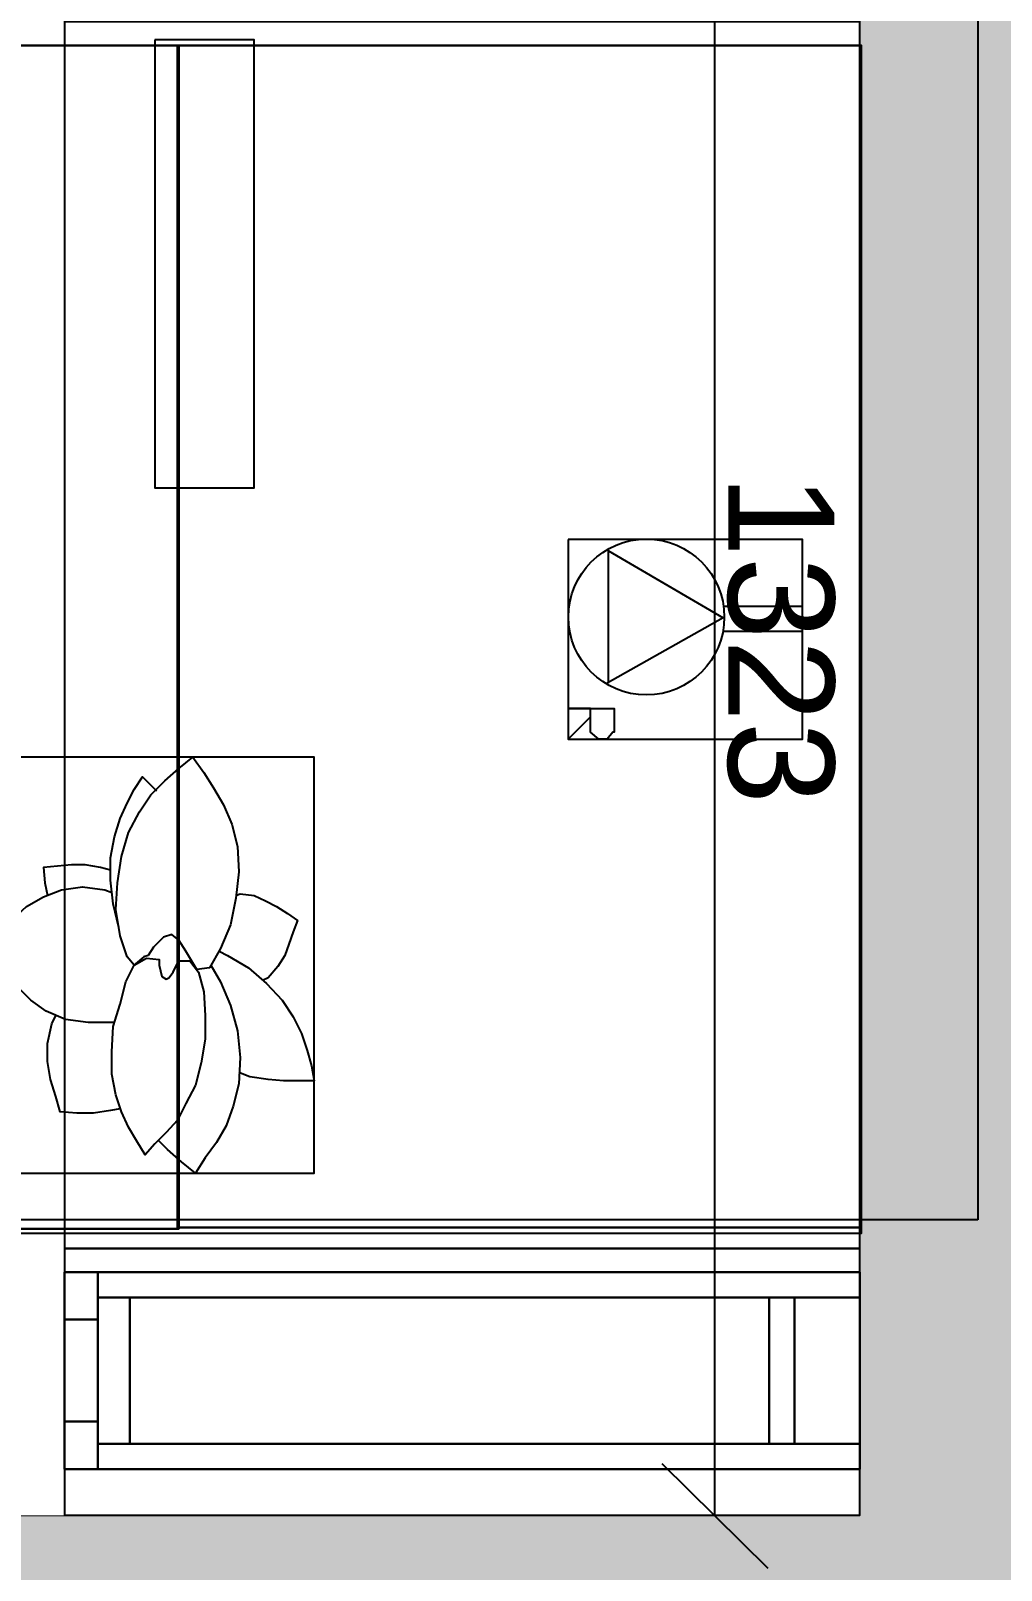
# Model space of a CAD drawing. Header units: millimetres. Extents: x -5841 to 140562, y 1006 to 102310.
# Drawn here: x 102859 to 103595, y 14253 to 15420 of the extents above; entities that cross this region are included whole.
import ezdxf

# ---------------------------------------------------------------- set-up
doc = ezdxf.new("R2010")
doc.units = ezdxf.units.MM
doc.header["$LTSCALE"] = 10
for name, color, linetype in [('PDF18_0', 7, 'Continuous'), ('PDF18_1-Dim-01', 7, 'Continuous'), ('PDF18_1-EeAa_3D-01', 7, 'Continuous'), ('PDF18_1-Electrical_App-01', 7, 'Continuous'), ('PDF18_2d', 1, 'Continuous'), ('PDF18_Text', 7, 'Continuous')]:
    doc.layers.add(name, color=color, linetype=linetype)
for name, color, linetype, true_color in [('PDF18_1-Base-01', 31, 'Continuous', 0xddc16e), ('PDF18_1-Cab-01', 251, 'Continuous', 0x545454), ('PDF18_1-Cab_2D-01', 251, 'Continuous', 0x545454), ('PDF18_1-Cab_Back-01', 31, 'Continuous', 0xddc16e), ('PDF18_1-Cab_Frame-01', 31, 'Continuous', 0xddc16e), ('PDF18_1-Cab_Front-01', 31, 'Continuous', 0xddc16e), ('PDF18_1-Cab_IComp-01', 31, 'Continuous', 0xddc16e), ('PDF18_1-Cab_Inside-01', 31, 'Continuous', 0xddc16e), ('PDF18_1-Cab_Outside-01', 31, 'Continuous', 0xddc16e), ('PDF18_F-2DFurniture-01', 251, 'Continuous', 0x545454), ('PDF18_F-Furniture-01', 11, 'Continuous', 0xdd6e8a), ('PDF18_KD - WALL - LOADBEARING', 253, 'Continuous', 0xc0ab87)]:
    doc.layers.add(name, color=color, linetype=linetype, true_color=true_color)
doc.styles.add('PDF ArialMT', font='arial.ttf')
picture_1 = doc.add_image_def('image2.png', size_in_pixel=(2281, 605))

msp = doc.modelspace()

# ---------------------------------------------------------------- linework, layer by layer
at = {"layer": 'PDF18_0', "lineweight": 0}
msp.add_lwpolyline([(103488.1, 14517.6), (103488.1, 15799.2), (103488.1, 14294.3), (102488, 14293.3)], dxfattribs=at)
at = {"layer": 'PDF18_1-Base-01', "lineweight": 25}
msp.add_lwpolyline([(102934.6, 14459.4), (102934.6, 14348.3), (103419.3, 14348.3), (103419.3, 14459.4)], close=True, dxfattribs=at)
msp.add_lwpolyline([(102934.6, 14459.4), (102934.6, 14348.3), (103419.3, 14348.3), (103419.3, 14459.4)], close=True, dxfattribs=at)
msp.add_lwpolyline([(102934.6, 14459.4), (102934.6, 14348.3), (103419.3, 14348.3), (103419.3, 14459.4)], close=True, dxfattribs=at)
msp.add_lwpolyline([(102934.6, 14459.4), (102934.6, 14348.3), (103419.3, 14348.3), (103419.3, 14459.4)], close=True, dxfattribs=at)
at = {"layer": 'PDF18_1-Cab-01', "lineweight": 25}
for points in [[(102884.9, 15599.2), (102884.9, 14329.2), (103488.1, 14329.2), (103488.1, 15599.2)], [(102884.9, 15426.7), (102884.9, 14496.5), (103488.1, 14496.5), (103488.1, 15426.7)], [(102884.9, 14496.5), (102884.9, 14478.5), (103488.1, 14478.5), (103488.1, 14496.5)], [(102884.9, 14478.5), (102884.9, 14329.2), (103488.1, 14329.2), (103488.1, 14478.5)], [(102884.9, 14329.2), (102884.9, 14294.3), (103488.1, 14294.3), (103488.1, 14329.2)]]:
    msp.add_lwpolyline(points, close=True, dxfattribs=at)
at = {"layer": 'PDF18_1-Cab_2D-01', "lineweight": 25}
for points in [[(103488.1, 15599.2), (102884.9, 15599.2), (102884.9, 14329.2), (103488.1, 14329.2)], [(103488.1, 15426.7), (102884.9, 15426.7), (102884.9, 14496.5), (103488.1, 14496.5)], [(103488.1, 14496.5), (102884.9, 14496.5), (102884.9, 14478.5), (103488.1, 14478.5)], [(103488.1, 14478.5), (102884.9, 14478.5), (102884.9, 14329.2), (103488.1, 14329.2)], [(103488.1, 14329.2), (102884.9, 14329.2), (102884.9, 14294.3), (103488.1, 14294.3)]]:
    msp.add_lwpolyline(points, close=True, dxfattribs=at)
at = {"layer": 'PDF18_1-Cab_Back-01', "lineweight": 25}
msp.add_lwpolyline([(103438.4, 14348.3), (103419.3, 14348.3), (103419.3, 14459.4), (103438.4, 14459.4), (103438.4, 14348.3), (103438.4, 14459.4), (103419.3, 14459.4), (103438.4, 14459.4), (103419.3, 14459.4), (103419.3, 14348.3), (103438.4, 14348.3), (103419.3, 14348.3), (103438.4, 14348.3), (103419.3, 14348.3), (103419.3, 14459.4), (103438.4, 14459.4), (103438.4, 14348.3), (103438.4, 14459.4), (103419.3, 14459.4), (103419.3, 14348.3), (103438.4, 14348.3), (103438.4, 14459.4), (103419.3, 14459.4), (103438.4, 14459.4), (103438.4, 14348.3), (103438.4, 14459.4)], dxfattribs=at)
at = {"layer": 'PDF18_1-Cab_Frame-01', "lineweight": 25}
for points in [[(102884.9, 14478.5), (102910.3, 14478.5), (102910.3, 14442.5), (102884.9, 14442.5)], [(102884.9, 14478.5), (102910.3, 14478.5), (102910.3, 14442.5), (102884.9, 14442.5), (102884.9, 14478.5), (102884.9, 14442.5), (102910.3, 14442.5), (102910.3, 14478.5), (102884.9, 14478.5), (102910.3, 14478.5)], [(102884.9, 14442.5), (102910.3, 14442.5), (102910.3, 14365.2), (102884.9, 14365.2)], [(102884.9, 14442.5), (102884.9, 14365.2), (102884.9, 14442.5), (102910.3, 14442.5), (102910.3, 14365.2), (102884.9, 14365.2)], [(102884.9, 14442.5), (102884.9, 14365.2), (102884.9, 14442.5), (102910.3, 14442.5), (102910.3, 14365.2), (102884.9, 14365.2), (102884.9, 14442.5), (102884.9, 14365.2), (102910.3, 14365.2), (102910.3, 14442.5), (102884.9, 14442.5), (102910.3, 14442.5)], [(102884.9, 14442.5), (102884.9, 14365.2), (102884.9, 14442.5), (102910.3, 14442.5), (102910.3, 14365.2), (102884.9, 14365.2), (102884.9, 14442.5), (102884.9, 14365.2), (102910.3, 14365.2), (102910.3, 14442.5), (102884.9, 14442.5), (102910.3, 14442.5)], [(102884.9, 14365.2), (102910.3, 14365.2), (102910.3, 14329.2), (102884.9, 14329.2)], [(102884.9, 14365.2), (102910.3, 14365.2), (102910.3, 14329.2), (102884.9, 14329.2), (102884.9, 14365.2), (102884.9, 14329.2), (102910.3, 14329.2), (102910.3, 14365.2), (102884.9, 14365.2), (102910.3, 14365.2)]]:
    msp.add_lwpolyline(points, close=True, dxfattribs=at)
for points in [[(102884.9, 14329.2), (102910.3, 14329.2), (102884.9, 14329.2), (102910.3, 14329.2), (102910.3, 14365.2), (102884.9, 14365.2), (102910.3, 14365.2), (102884.9, 14365.2), (102910.3, 14365.2), (102910.3, 14442.5), (102884.9, 14442.5), (102910.3, 14442.5), (102884.9, 14442.5), (102910.3, 14442.5), (102910.3, 14478.5), (102884.9, 14478.5)], [(102884.9, 14478.5), (102884.9, 14442.5), (102884.9, 14478.5)], [(102884.9, 14478.5), (102884.9, 14442.5), (102884.9, 14478.5)], [(102910.3, 14478.5), (102910.3, 14442.5), (102910.3, 14365.2), (102910.3, 14329.2)], [(102910.3, 14478.5), (102910.3, 14442.5), (102910.3, 14478.5)], [(102884.9, 14442.5), (102910.3, 14442.5), (102884.9, 14442.5)], [(102884.9, 14365.2), (102910.3, 14365.2), (102884.9, 14365.2), (102910.3, 14365.2), (102910.3, 14442.5), (102884.9, 14442.5)], [(102884.9, 14442.5), (102884.9, 14365.2), (102884.9, 14442.5)], [(102910.3, 14442.5), (102910.3, 14365.2)], [(102910.3, 14442.5), (102910.3, 14365.2), (102910.3, 14442.5)], [(102910.3, 14442.5), (102910.3, 14365.2), (102910.3, 14442.5)], [(102884.9, 14365.2), (102884.9, 14329.2), (102884.9, 14365.2)], [(102884.9, 14365.2), (102884.9, 14329.2), (102884.9, 14365.2)], [(102884.9, 14365.2), (102910.3, 14365.2), (102884.9, 14365.2)], [(102884.9, 14365.2), (102910.3, 14365.2), (102884.9, 14365.2)], [(102910.3, 14365.2), (102910.3, 14329.2), (102910.3, 14365.2)], [(102884.9, 14329.2), (102910.3, 14329.2), (102884.9, 14329.2)]]:
    msp.add_lwpolyline(points, dxfattribs=at)
at = {"layer": 'PDF18_1-Cab_Front-01', "lineweight": 25}
for points in [[(102910.3, 14478.5), (102910.3, 14459.4), (102910.3, 14478.5), (102910.3, 14459.4)], [(102910.3, 14459.4), (102910.3, 14348.3), (102910.3, 14459.4), (102910.3, 14348.3)], [(102910.3, 14459.4), (102910.3, 14348.3), (102910.3, 14459.4), (102910.3, 14348.3)]]:
    msp.add_lwpolyline(points, close=True, dxfattribs=at)
msp.add_lwpolyline([(102910.3, 14329.2), (102910.3, 14348.3), (102910.3, 14329.2), (102910.3, 14348.3)], dxfattribs=at)
at = {"layer": 'PDF18_1-Cab_IComp-01', "lineweight": 25}
for points in [[(103419.3, 14348.3), (102934.6, 14348.3), (102934.6, 14459.4), (103419.3, 14459.4)], [(103419.3, 14459.4), (102934.6, 14459.4), (102934.6, 14348.3), (103419.3, 14348.3), (103419.3, 14459.4), (102934.6, 14459.4)], [(103419.3, 14348.3), (103419.3, 14459.4), (103419.3, 14348.3), (102934.6, 14348.3), (102934.6, 14459.4), (103419.3, 14459.4)], [(103419.3, 14459.4), (102934.6, 14459.4), (102934.6, 14348.3), (103419.3, 14348.3), (103419.3, 14459.4), (102934.6, 14459.4)], [(103419.3, 14348.3), (102934.6, 14348.3), (102934.6, 14459.4), (103419.3, 14459.4)], [(103419.3, 14459.4), (102934.6, 14459.4), (102934.6, 14348.3), (103419.3, 14348.3), (103419.3, 14459.4), (102934.6, 14459.4)], [(103419.3, 14348.3), (103419.3, 14459.4), (103419.3, 14348.3), (102934.6, 14348.3), (102934.6, 14459.4), (103419.3, 14459.4)], [(103419.3, 14459.4), (102934.6, 14459.4), (102934.6, 14348.3), (103419.3, 14348.3), (103419.3, 14459.4), (102934.6, 14459.4)], [(103419.3, 14348.3), (102934.6, 14348.3), (102934.6, 14459.4), (103419.3, 14459.4)], [(103419.3, 14459.4), (102934.6, 14459.4), (102934.6, 14348.3), (103419.3, 14348.3), (103419.3, 14459.4), (102934.6, 14459.4)], [(103419.3, 14348.3), (103419.3, 14459.4), (103419.3, 14348.3), (102934.6, 14348.3), (102934.6, 14459.4), (103419.3, 14459.4)], [(103419.3, 14459.4), (102934.6, 14459.4), (102934.6, 14348.3), (103419.3, 14348.3), (103419.3, 14459.4), (102934.6, 14459.4)], [(103419.3, 14348.3), (102934.6, 14348.3), (102934.6, 14459.4), (103419.3, 14459.4)], [(103419.3, 14459.4), (102934.6, 14459.4), (102934.6, 14348.3), (103419.3, 14348.3), (103419.3, 14459.4), (102934.6, 14459.4)], [(103419.3, 14348.3), (103419.3, 14459.4), (103419.3, 14348.3), (102934.6, 14348.3), (102934.6, 14459.4), (103419.3, 14459.4)], [(103419.3, 14459.4), (102934.6, 14459.4), (102934.6, 14348.3), (103419.3, 14348.3), (103419.3, 14459.4), (102934.6, 14459.4)]]:
    msp.add_lwpolyline(points, close=True, dxfattribs=at)
for points in [[(102934.6, 14459.4), (102934.6, 14348.3), (102934.6, 14459.4)], [(102934.6, 14459.4), (102934.6, 14348.3), (102934.6, 14459.4)], [(102934.6, 14459.4), (102934.6, 14348.3), (102934.6, 14459.4)], [(102934.6, 14459.4), (102934.6, 14348.3), (102934.6, 14459.4)], [(102934.6, 14459.4), (102934.6, 14348.3), (102934.6, 14459.4)], [(102934.6, 14459.4), (102934.6, 14348.3), (102934.6, 14459.4)], [(102934.6, 14459.4), (102934.6, 14348.3), (102934.6, 14459.4)], [(102934.6, 14459.4), (102934.6, 14348.3), (102934.6, 14459.4)], [(103419.3, 14348.3), (103419.3, 14459.4), (103419.3, 14348.3)], [(103419.3, 14348.3), (103419.3, 14459.4), (103419.3, 14348.3)], [(103419.3, 14348.3), (103419.3, 14459.4), (103419.3, 14348.3)], [(103419.3, 14348.3), (103419.3, 14459.4), (103419.3, 14348.3)], [(102934.6, 14348.3), (103419.3, 14348.3), (102934.6, 14348.3)], [(102934.6, 14348.3), (103419.3, 14348.3), (102934.6, 14348.3)], [(102934.6, 14348.3), (103419.3, 14348.3), (102934.6, 14348.3)], [(102934.6, 14348.3), (103419.3, 14348.3), (102934.6, 14348.3)], [(102934.6, 14348.3), (103419.3, 14348.3), (102934.6, 14348.3)], [(102934.6, 14348.3), (103419.3, 14348.3), (102934.6, 14348.3)], [(102934.6, 14348.3), (103419.3, 14348.3), (102934.6, 14348.3)], [(102934.6, 14348.3), (103419.3, 14348.3), (102934.6, 14348.3)]]:
    msp.add_lwpolyline(points, dxfattribs=at)
at = {"layer": 'PDF18_1-Cab_Inside-01', "lineweight": 25}
for points in [[(103488.1, 14348.3), (102910.3, 14348.3), (102910.3, 14459.4), (103488.1, 14459.4), (103488.1, 14348.3), (102910.3, 14348.3), (102910.3, 14459.4), (103488.1, 14459.4)], [(103488.1, 14459.4), (102910.3, 14459.4), (102910.3, 14348.3), (103488.1, 14348.3), (103488.1, 14459.4), (102910.3, 14459.4), (102910.3, 14348.3), (103488.1, 14348.3)]]:
    msp.add_lwpolyline(points, close=True, dxfattribs=at)
at = {"layer": 'PDF18_1-Cab_Outside-01', "lineweight": 25}
for points in [[(103488.1, 14478.5), (103488.1, 14459.4), (102910.3, 14459.4), (102910.3, 14478.5)], [(103488.1, 14459.4), (102910.3, 14459.4), (102910.3, 14348.3), (103488.1, 14348.3), (103488.1, 14459.4), (102910.3, 14459.4)], [(103488.1, 14459.4), (102910.3, 14459.4), (102910.3, 14348.3), (103488.1, 14348.3), (103488.1, 14459.4), (102910.3, 14459.4)], [(103488.1, 14348.3), (102910.3, 14348.3), (102910.3, 14459.4), (103488.1, 14459.4)], [(103488.1, 14348.3), (103488.1, 14459.4), (103488.1, 14348.3), (102910.3, 14348.3), (102910.3, 14459.4), (103488.1, 14459.4)], [(103488.1, 14329.2), (102910.3, 14329.2), (102910.3, 14348.3), (103488.1, 14348.3)]]:
    msp.add_lwpolyline(points, close=True, dxfattribs=at)
for points in [[(102910.3, 14478.5), (102910.3, 14459.4), (103488.1, 14459.4), (103488.1, 14478.5), (102910.3, 14478.5), (103488.1, 14478.5), (103488.1, 14459.4), (102910.3, 14459.4), (102910.3, 14478.5), (103488.1, 14478.5), (102910.3, 14478.5), (102910.3, 14459.4), (103488.1, 14459.4), (103488.1, 14478.5), (103488.1, 14459.4), (103488.1, 14478.5), (102910.3, 14478.5), (103488.1, 14478.5)], [(103488.1, 14459.4), (102910.3, 14459.4), (103488.1, 14459.4)], [(103488.1, 14459.4), (102910.3, 14459.4), (103488.1, 14459.4)], [(103488.1, 14348.3), (103488.1, 14459.4), (103488.1, 14348.3)], [(103488.1, 14348.3), (103488.1, 14459.4), (103488.1, 14348.3)], [(103488.1, 14348.3), (103488.1, 14459.4), (103488.1, 14348.3)], [(103488.1, 14348.3), (102910.3, 14348.3), (102910.3, 14329.2), (102910.3, 14348.3), (103488.1, 14348.3), (103488.1, 14329.2), (103488.1, 14348.3), (102910.3, 14348.3), (102910.3, 14329.2), (103488.1, 14329.2), (103488.1, 14348.3), (103488.1, 14329.2), (102910.3, 14329.2), (103488.1, 14329.2), (102910.3, 14329.2), (103488.1, 14329.2), (103488.1, 14348.3), (103488.1, 14329.2)], [(102910.3, 14348.3), (103488.1, 14348.3), (102910.3, 14348.3)], [(102910.3, 14348.3), (103488.1, 14348.3), (102910.3, 14348.3)], [(102910.3, 14348.3), (103488.1, 14348.3), (102910.3, 14348.3)], [(102910.3, 14348.3), (103488.1, 14348.3), (102910.3, 14348.3)]]:
    msp.add_lwpolyline(points, dxfattribs=at)
at = {"layer": 'PDF18_1-Dim-01', "lineweight": 25}
for points in [[(103378, 14294.3), (103378, 15617.2)], [(103337.8, 14333.5), (103418.2, 14254.1)]]:
    msp.add_lwpolyline(points, dxfattribs=at)
at = {"layer": 'PDF18_1-EeAa_3D-01', "lineweight": 25}
for points in [[(102971.6, 15408.7), (102848.9, 15408.7), (102848.9, 14511.3), (102971.6, 14511.3), (102848.9, 14511.3), (102848.9, 15408.7), (102971.6, 15408.7), (102971.6, 14511.3)], [(103488.1, 15408.7), (102970.6, 15408.7), (102970.6, 14512.3), (103488.1, 14512.3), (102970.6, 14512.3), (102970.6, 15408.7), (103488.1, 15408.7), (103488.1, 14512.3)]]:
    msp.add_lwpolyline(points, close=True, dxfattribs=at)
for points in [[(102970.6, 15408.7), (102970.6, 15408.7)], [(102971.6, 15408.7), (102971.6, 15408.7)], [(103488.1, 15408.7), (103488.1, 15408.7)], [(102970.6, 14512.3), (102970.6, 14512.3)], [(102970.6, 14512.3), (102970.6, 14512.3)], [(102971.6, 14511.3), (102971.6, 14511.3)], [(103488.1, 14512.3), (103488.1, 14512.3)]]:
    msp.add_lwpolyline(points, dxfattribs=at)
at = {"layer": 'PDF18_1-Electrical_App-01', "lineweight": 25}
msp.add_lwpolyline([(102758.9, 15408.7), (102758.9, 14508.1), (103489.2, 14508.1), (103489.2, 15408.7)], close=True, dxfattribs=at)
at = {"layer": 'PDF18_2d', "lineweight": 25}
for points in [[(103266.9, 15034.1), (103266.9, 14882.7), (103444.7, 14882.7), (103444.7, 15034.1)], [(103283.8, 14906), (103266.9, 14906), (103301.8, 14906), (103301.8, 14888), (103300.8, 14888), (103296.5, 14882.7), (103290.2, 14882.7), (103283.8, 14888), (103283.8, 14899.7), (103266.9, 14882.7), (103283.8, 14899.7)]]:
    msp.add_lwpolyline(points, close=True, dxfattribs=at)
for points in [[(103297.6, 14925.1), (103297.6, 15025.6), (103384.4, 14974.8), (103296.5, 14925.1)], [(103444.7, 14983.3), (103384.4, 14983.3)], [(103444.7, 14964.2), (103384.4, 14964.2)]]:
    msp.add_lwpolyline(points, dxfattribs=at)
msp.add_circle((103326.2, 14975.3), 59.1, dxfattribs=at)
at = {"layer": 'PDF18_F-2DFurniture-01', "lineweight": 25}
for points in [[(102982.2, 14869), (102990.7, 14857.3), (102998.1, 14845.7), (103005.5, 14833), (103011.9, 14818.2), (103016.1, 14801.2), (103017.1, 14782.2), (103015, 14762.1), (103010.8, 14742), (103003.4, 14724), (102994.9, 14709.2), (102985.4, 14708.1), (102976.9, 14721.9), (102971.6, 14730.3), (102966.3, 14734.6), (102960, 14732.5), (102952.6, 14725), (102948.4, 14718.7), (102945.2, 14717.6), (102938.8, 14712.3), (102937.8, 14711.3), (102932.5, 14717.6), (102927.2, 14733.5), (102924, 14753.6), (102925.1, 14773.7), (102928.3, 14793.8), (102933.5, 14811.8), (102942, 14827.7), (102950.5, 14840.4), (102961.1, 14851), (102971.6, 14860.5)], [(102980.1, 14714.5), (102986.5, 14706), (102990.7, 14691.2), (102991.7, 14673.2), (102991.7, 14655.2), (102988.6, 14637.2), (102984.3, 14620.3), (102976.9, 14606.5), (102970.6, 14593.8), (102962.1, 14584.3), (102953.6, 14575.8), (102946.2, 14567.4), (102939.9, 14577.9), (102933.5, 14588.5), (102928.3, 14600.2), (102924, 14612.9), (102920.8, 14628.7), (102920.8, 14645.7), (102921.9, 14664.7), (102927.2, 14681.7), (102931.4, 14698.6), (102937.8, 14711.3), (102947.3, 14716.6), (102956.8, 14715.5), (102956.8, 14711.3), (102957.9, 14707.1), (102958.9, 14702.8), (102962.1, 14700.7), (102964.2, 14701.8), (102967.4, 14706), (102969.5, 14710.2), (102971.6, 14714.5)]]:
    msp.add_lwpolyline(points, close=True, dxfattribs=at)
for points in [[(102927.2, 14733.5), (102926.1, 14739.9), (102921.9, 14757.9), (102919.8, 14775.8), (102919.8, 14792.8), (102923, 14808.7), (102927.2, 14822.4), (102932.5, 14834.1), (102937.8, 14844.6), (102944.1, 14854.2), (102954.7, 14843.6)], [(102919.8, 14783.3), (102912.4, 14785.4), (102900.7, 14787.5), (102890.2, 14787.5), (102879.6, 14786.4), (102869, 14785.4), (102870, 14773.7), (102872.2, 14764.2)], [(102923, 14667.9), (102920.8, 14667.9), (102902.9, 14667.9), (102885.9, 14670), (102871.1, 14676.4), (102859.5, 14684.8), (102849.9, 14694.4), (102841.5, 14706), (102835.1, 14716.6), (102829.8, 14728.2), (102838.3, 14737.7), (102846.8, 14747.3), (102856.3, 14755.7), (102869, 14763.1), (102882.7, 14768.4), (102898.6, 14770.6), (102915.6, 14768.4), (102920.8, 14766.3)], [(103015, 14764.2), (103018.2, 14765.3), (103028.8, 14764.2), (103037.3, 14760), (103045.7, 14755.7), (103054.2, 14750.4), (103061.6, 14745.2), (103058.4, 14736.7), (103055.2, 14727.2), (103052.1, 14718.7), (103046.8, 14710.2), (103039.4, 14701.8), (103035.1, 14699.7)], [(103002.3, 14721.9), (103008.7, 14718.7), (103024.6, 14709.2), (103038.3, 14697.5), (103050, 14684.8), (103058.4, 14672.1), (103064.8, 14659.4), (103069, 14646.7), (103072.2, 14635.1), (103074.3, 14623.5), (103062.7, 14623.5), (103051, 14623.5), (103039.4, 14624.5), (103025.6, 14626.6), (103017.1, 14629.8)], [(102996, 14711.3), (103003.4, 14698.6), (103010.8, 14680.6), (103016.1, 14661.6), (103018.2, 14641.4), (103017.1, 14621.3), (103012.9, 14604.4), (103007.6, 14589.6), (103000.2, 14576.9), (102991.7, 14565.2), (102984.3, 14553.6), (102973.8, 14562.1), (102963.2, 14571.6), (102956.8, 14577.9)], [(102927.2, 14602.3), (102919.8, 14601.2), (102907.1, 14599.1), (102894.4, 14599.1), (102881.7, 14600.2), (102878.5, 14611.8), (102874.3, 14624.5), (102872.2, 14638.3), (102872.2, 14652), (102875.3, 14666.8), (102878.5, 14673.2)]]:
    msp.add_lwpolyline(points, dxfattribs=at)
at = {"layer": 'PDF18_F-Furniture-01', "lineweight": 25}
for points in [[(102953.6, 15412.9), (102953.6, 15073.2), (103028.8, 15073.2), (103028.8, 15412.9)], [(102829.8, 14869), (102829.8, 14553.6), (103074.3, 14553.6), (103074.3, 14869)]]:
    msp.add_lwpolyline(points, close=True, dxfattribs=at)
at = {"layer": 'PDF18_KD - WALL - LOADBEARING', "color": 7, "lineweight": 0}
msp.add_lwpolyline([(103488.1, 14517.6), (103488.1, 15799.2)], dxfattribs=at)
at = {"layer": 'PDF18_KD - WALL - LOADBEARING', "color": 30, "true_color": 0xf26722, "transparency": 33554559}
for points in [[(103787.6, 15799.2), (103488.1, 15799.2), (103787.6, 14294.3)], [(103488.1, 15799.2), (103787.6, 14294.3), (103488.1, 14294.3)], [(103488.1, 14294.3), (103787.6, 14293.3), (102488, 14293.3)], [(103787.6, 14293.3), (102488, 14293.3), (103787.6, 13973.7)], [(102488, 14293.3), (103787.6, 13973.7), (102488, 13973.7)], [(103787.6, 14294.3), (103488.1, 14294.3), (103787.6, 14293.3)]]:
    msp.add_solid(points, dxfattribs=at)

# ---------------------------------------------------------------- texts
at = {"layer": 'PDF18_Text', "insert": (103427.9, 15083.4), "char_height": 80.47, "attachment_point": 4, "rotation": 270, "style": 'PDF ArialMT'}
msp.add_mtext('1323', dxfattribs=at)

# ---------------------------------------------------------------- pictures from other files: only their frames are drawn
at = {"layer": 'PDF18_KD - WALL - LOADBEARING', "color": 40, "true_color": 0xf8d731}
image = msp.add_image(picture_1, insert=(103577.4, 14518.2), size_in_units=(7242.3, 1920.9), rotation=90, dxfattribs=at)
image.dxf.flags = 15

doc.saveas('drawing.dxf')
